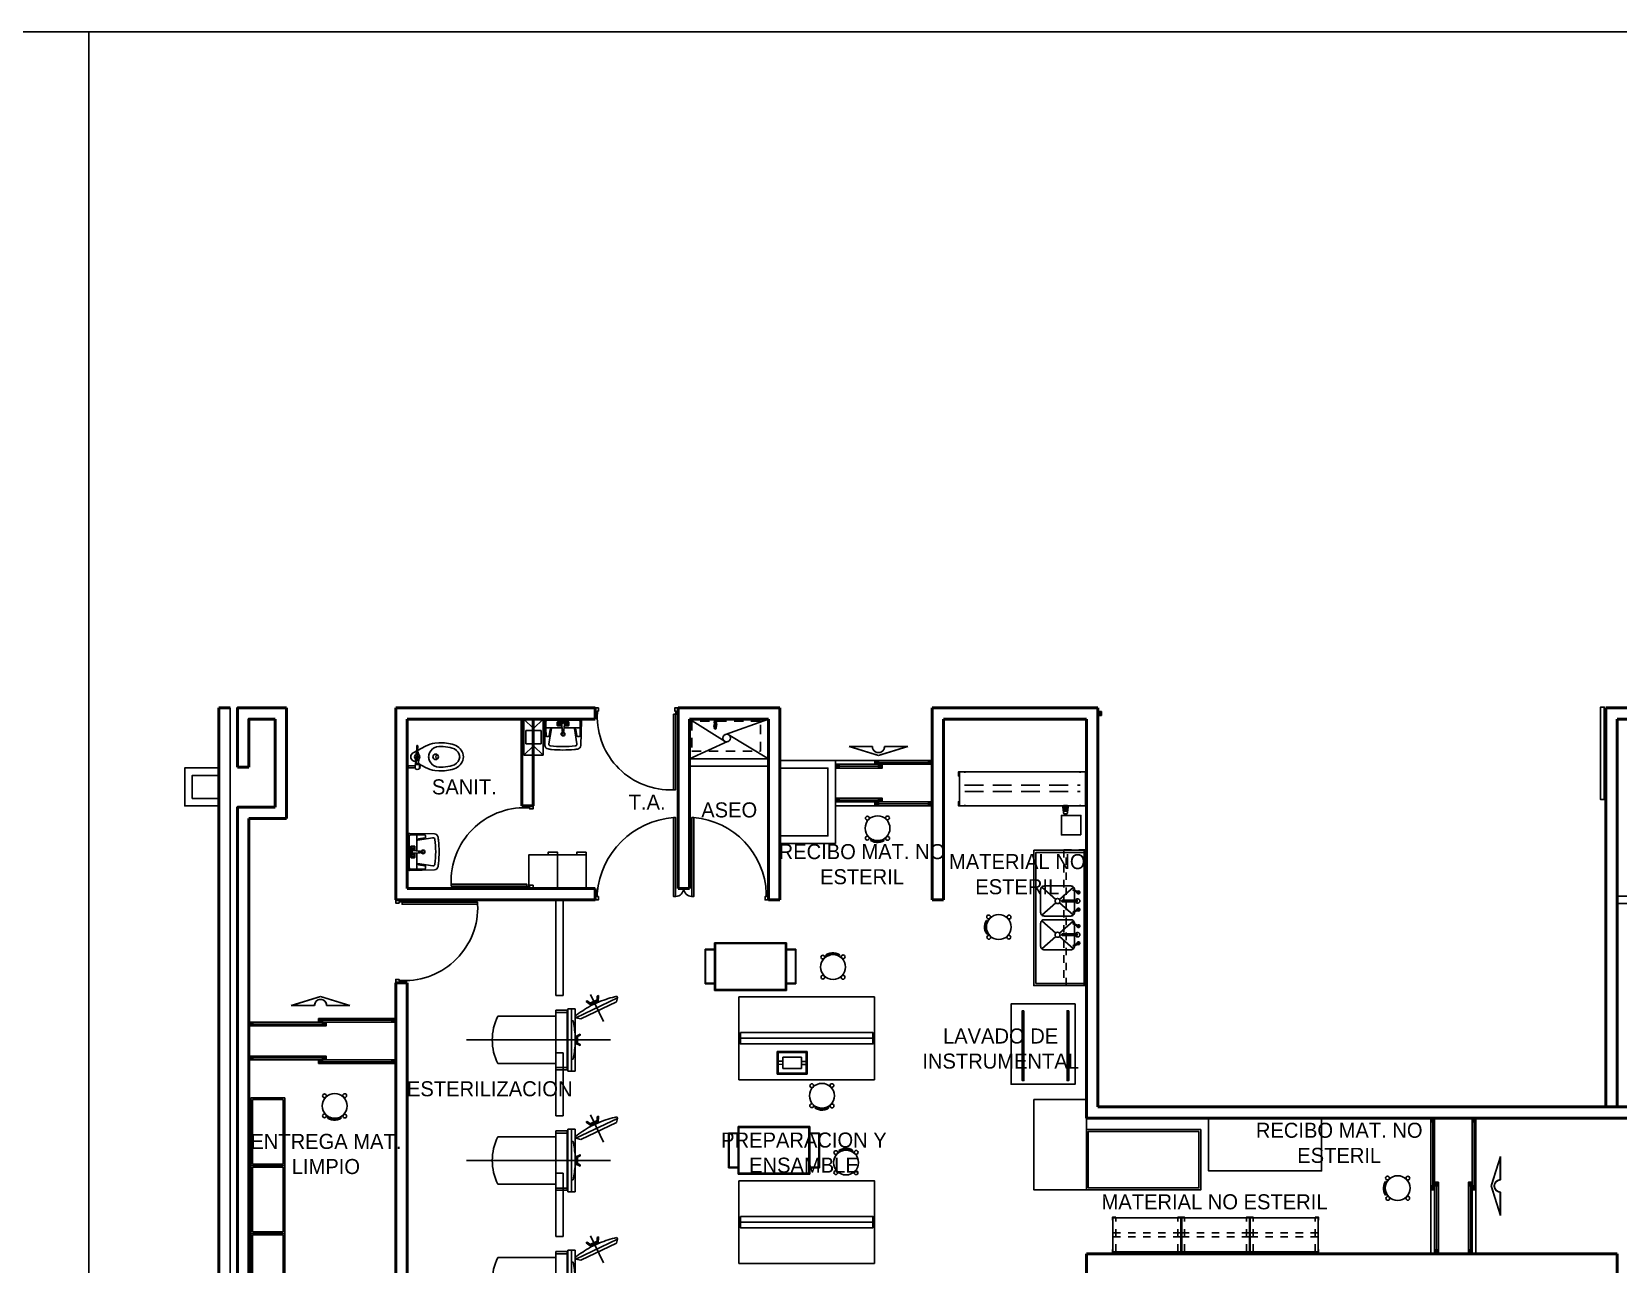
# Model space of a CAD drawing. Header units: millimetres. Extents: x 2523 to 2756, y 378 to 482.
# Drawn here: x 2559.51 to 2580.59, y 459.76 to 476.13 of the extents above; entities that cross this region are included whole.
import ezdxf

# ---------------------------------------------------------------- set-up
doc = ezdxf.new("R2010")
doc.units = ezdxf.units.MM
for name, pattern in [('CIRUGIA opc7$0$DASHED2', [0.375, 0.25, -0.125]), ('HIDDEN2', [0.1875, 0.125, -0.0625]), ('HIDDEN5', [0.07, 0.04, -0.03])]:
    doc.linetypes.add(name, pattern=pattern)
doc.layers.get('Defpoints').update_dxf_attribs({"color": 8})
for name, color, linetype in [('AUX-BLOKK', 7, 'Continuous'), ('CANCEL', 6, 'Continuous'), ('DUROCK', 101, 'Continuous'), ('MOBILIARIO', 161, 'Continuous'), ('MOBSANIT', 161, 'Continuous'), ('MUROS TABLAROCA', 3, 'Continuous'), ('PISOS', 1, 'Continuous'), ('PUERTAS', 2, 'Continuous'), ('TEXTOS', 3, 'Continuous')]:
    doc.layers.add(name, color=color, linetype=linetype)
doc.layers.add('MURO', color=255, linetype='Continuous', lineweight=30)
doc.layers.add('MUROS', color=7, linetype='Continuous', lineweight=50)
doc.styles.add('STYLE1', font='GOTHIC.TTF')

# ---------------------------------------------------------------- blocks, each defined once
blk = doc.blocks.new('A$C190E7DBA')
at = {"layer": 'MOBILIARIO'}
for p, q in [((-0.085, -0.012), (-0.085, 0.011)), ((-0.082, 0.006), (-0.074, 0.006)), ((-0.07, -0.012), (-0.07, 0.011)), ((-0.07, 0.01), (-0.048, 0.01)), ((-0.048, -0.012), (-0.048, 0.011)), ((-0.045, 0.006), (-0.037, 0.006)), ((-0.033, -0.012), (-0.033, 0.011)), ((0.003, 0.002), (-0.003, -0.002)), ((0.003, 0.002), (-0.003, -0.002)), ((-0.082, -0.007), (-0.074, -0.007)), ((-0.07, -0.01), (-0.048, -0.01)), ((-0.045, -0.007), (-0.037, -0.007))]:
    blk.add_line(p, q, dxfattribs=at)
for points in [[(-0.074, -0.016, 0.763328), (-0.074, -0.007, 0.52558), (-0.074, 0.006, 0.702359), (-0.074, 0.015), (-0.082, 0.015, 0.702359), (-0.082, 0.006, 0.52558), (-0.082, -0.007, 0.763328), (-0.082, -0.016)], [(-0.037, -0.016, 0.763328), (-0.037, -0.007, 0.52558), (-0.037, 0.006, 0.702359), (-0.037, 0.015), (-0.045, 0.015, 0.702359), (-0.045, 0.006, 0.52558), (-0.045, -0.007, 0.763328), (-0.045, -0.016)], [(0.014, -0.023), (0.007, -0.012, 0.162144), (0, -0.007, -0.507847), (-0.007, 0.002, 0.162144), (-0.01, 0.01), (-0.017, 0.021, -1), (-0.014, 0.023), (-0.007, 0.012, 0.162144), (0, 0.007, -0.507847), (0.007, -0.002, 0.162144), (0.01, -0.01), (0.017, -0.021, -1)]]:
    blk.add_lwpolyline(points, format="xyb", close=True, dxfattribs=at)
for points in [[(-0.033, 0.01), (-0.025, 0.01, -0.081673), (-0.013, 0.015)], [(0.012, -0.014, 0.082287), (0.021, -0.009), (0.038, -0.009, 0.789474), (0.038, 0.01), (0.021, 0.01, 0.215191), (-0.009, 0.016)], [(-0.033, -0.01), (-0.025, -0.01, 0.247261), (0.009, -0.015)]]:
    blk.add_lwpolyline(points, format="xyb", dxfattribs=at)
blk.add_circle((0, 0), 0.00346, dxfattribs=at)
blk.add_arc((0.036, 0), 0.0138, 223.6359, 136.3641, dxfattribs=at)
blk = doc.blocks.new('ASEO')
at = {"layer": 'MOBILIARIO'}
for p, q in [((0, 0.525), (0.508, 0.299)), ((1.05, 0.525), (0.514, 0.205)), ((0, 0), (0.475, 0.297)), ((1.05, 0), (0.481, 0.203))]:
    blk.add_line(p, q, dxfattribs=at)
at = {"layer": 'MOBILIARIO', "linetype": 'HIDDEN2'}
blk.add_lwpolyline([(0.034, 0.025), (0.034, 0.425), (0.944, 0.425), (0.944, 0.025)], close=True, dxfattribs=at)
at = {"layer": 'MOBILIARIO'}
blk.add_circle((0.495, 0.251), 0.05, dxfattribs=at)
at = {"layer": 'PISOS'}
for p, q in [((0, 0.625), (1.05, 0.625)), ((0, 0.525), (1.05, 0.525))]:
    blk.add_line(p, q, dxfattribs=at)
at = {"layer": 'MOBILIARIO', "xscale": -1, "rotation": 270.0000000000211}
blk.add_blockref('A$C190E7DBA', (0.345, 0.082), dxfattribs=at)
blk = doc.blocks.new('10260204')
at = {"color": 8, "linetype": 'HIDDEN5'}
for p, q in [((0.05, -0.011), (0.05, -0.461)), ((0.873, -0.011), (0.873, -0.461)), ((0.011, -0.211), (0.911, -0.211)), ((0.011, -0.261), (0.911, -0.261))]:
    blk.add_line(p, q, dxfattribs=at)
for points in [[(0.05, -0.011), (0.05, -0.005), (0.005, -0.005), (0.005, -0.04), (0.011, -0.04)], [(0.873, -0.011), (0.873, -0.005), (0.918, -0.005), (0.918, -0.04), (0.911, -0.04)], [(0.05, -0.461), (0.05, -0.468), (0.005, -0.468), (0.005, -0.433), (0.011, -0.433)], [(0.873, -0.461), (0.873, -0.468), (0.918, -0.468), (0.918, -0.433), (0.911, -0.433)]]:
    blk.add_lwpolyline(points)
blk.add_lwpolyline([(0.011, -0.461), (0.011, -0.011), (0.911, -0.011), (0.911, -0.461)], close=True)
blk = doc.blocks.new('AL')
at = {"layer": 'MOBILIARIO', "linetype": 'Continuous', "xscale": -1, "rotation": 359.9999999808674}
blk.add_blockref('10260204', (-0.171, -0.036), dxfattribs=at)
at = {"layer": 'MOBILIARIO', "linetype": 'Continuous', "rotation": 359.9999999809065}
for p in [(-0.181, -0.036), (0.732, -0.036)]:
    blk.add_blockref('10260204', p, dxfattribs=at)
blk = doc.blocks.new('P110')
at = {"color": 2}
blk.add_lwpolyline([(0.032, 1.088), (0.032, 0.085), (0.032, 1.088), (0.059, 1.088), (0.059, 0.085), (0.032, 0.085)], close=True, dxfattribs=at)
for points in [[(0, 0.016), (0, 0), (0.043, 0), (0.043, 0.044), (0.028, 0.044), (0.028, 0.085), (0, 0.085), (0, 0.068)], [(1.1, 0.016), (1.1, 0), (1.057, 0), (1.057, 0.044), (1.072, 0.044), (1.072, 0.085), (1.1, 0.085), (1.1, 0.068)]]:
    blk.add_lwpolyline(points, dxfattribs=at)
at = {"color": 8}
blk.add_arc((0.1, 0.116), 0.973, 358.2021, 92.3627, dxfattribs=at)
blk = doc.blocks.new('BANCO')
for p, q in [((0.15, 0.062), (0.163, 0.068)), ((0.157, 0.044), (0.15, 0.062)), ((0.151, 0.09), (0.161, 0.094)), ((0.163, 0.068), (0.151, 0.09)), ((0.151, 0.063), (0.157, 0.044)), ((0.171, 0.049), (0.157, 0.044)), ((0.161, 0.094), (0.174, 0.07)), ((0.173, 0.042), (0.163, 0.068)), ((0.163, 0.068), (0.171, 0.049)), ((0.178, 0.016), (0.173, 0.042)), ((0.174, 0.07), (0.184, 0.044)), ((0.178, -0.011), (0.178, 0.016)), ((0.184, 0.044), (0.189, 0.017)), ((0.189, 0.017), (0.189, -0.01)), ((0.153, -0.086), (0.165, -0.063)), ((0.163, -0.088), (0.153, -0.086)), ((0.154, -0.06), (0.16, -0.041)), ((0.165, -0.063), (0.154, -0.06)), ((0.16, -0.041), (0.172, -0.044)), ((0.176, -0.064), (0.163, -0.088)), ((0.165, -0.063), (0.174, -0.037)), ((0.172, -0.044), (0.165, -0.063)), ((0.174, -0.037), (0.178, -0.011)), ((0.185, -0.037), (0.176, -0.064)), ((0.189, -0.01), (0.185, -0.037))]:
    blk.add_line(p, q)
for centre, radius in [((0, 0), 0.165), ((-0.134, 0.135), 0.025), ((0.132, 0.136), 0.025), ((-0.136, -0.133), 0.025), ((0.135, -0.134), 0.025), ((0.135, -0.134), 0.025), ((0.135, -0.134), 0.025)]:
    blk.add_circle(centre, radius)
blk = doc.blocks.new('F')
at = {"color": 8}
for p, q in [((0, 0), (-0.241, 0.781)), ((-0.241, 0.781), (-0.241, 0.161)), ((0, 0), (-0.241, -0.781)), ((-0.241, -0.781), (-0.241, -0.161))]:
    blk.add_line(p, q, dxfattribs=at)
at = {"color": 4, "const_width": 0.0158}
blk.add_lwpolyline([(-0.225, 0.676), (-0.016, 0), (-0.225, -0.676), (-0.225, -0.176, 0.914559), (-0.225, 0.176)], format="xyb", close=True, dxfattribs=at)
at = {"color": 8}
blk.add_arc((-0.241, 0), 0.161, 270, 90, dxfattribs=at)
blk = doc.blocks.new('LVVZ1VS')
at = {"color": 8}
blk.add_line((0.012, -0.143), (-0.012, -0.143), dxfattribs=at)
for points in [[(0.24, -0.348), (0.245, -0.02, 0.418008), (0.225, 0), (-0.225, 0, 0.421093), (-0.245, -0.02), (-0.237, -0.349, 0.362961), (-0.195, -0.397, 0.013873), (-0.151, -0.403, 0.023993), (0.002, -0.41, 0.024799), (0.151, -0.403, 0.015126), (0.198, -0.396, 0.364514)], [(-0.075, -0.068, -0.247805), (-0.057, -0.086, 0.116963), (-0.045, -0.086, -0.247805), (-0.027, -0.068, 0.116963), (-0.027, -0.056, -0.247805), (-0.045, -0.038, 0.116963), (-0.057, -0.038, -0.247805), (-0.075, -0.056, 0.116963)], [(0.012, -0.14), (0.018, -0.069, 0.015831), (0.018, -0.069), (0.018, -0.042, 0.414214), (0.014, -0.038), (-0.014, -0.038, 0.414214), (-0.018, -0.042), (-0.018, -0.069, 0.015831), (-0.018, -0.069), (-0.012, -0.14, -0.015831), (-0.012, -0.141), (-0.012, -0.159, 0.414214), (-0.008, -0.163), (0.008, -0.163, 0.414214), (0.012, -0.159), (0.012, -0.141, -0.015831)], [(0.075, -0.068, 0.247805), (0.057, -0.086, -0.116963), (0.045, -0.086, 0.247805), (0.027, -0.068, -0.116963), (0.027, -0.056, 0.247805), (0.045, -0.038, -0.116963), (0.057, -0.038, 0.247805), (0.075, -0.056, -0.116963)]]:
    blk.add_lwpolyline(points, format="xyb", close=True)
for points in [[(0.243, -0.127, -0.408931), (0.24, -0.13), (0.231, -0.13, -0.419516), (0.228, -0.126), (0.229, -0.035, 0.49024), (0.209, -0.015), (-0.209, -0.015, 0.425911), (-0.229, -0.035), (-0.228, -0.126, -0.419516), (-0.231, -0.13), (-0.239, -0.13, -0.408931), (-0.242, -0.127)], [(0.144, -0.115, -0.368916), (0.154, -0.123), (0.189, -0.327, -0.428122), (0.167, -0.356, -0.027474), (0.002, -0.365, -0.026047), (-0.163, -0.356, -0.428854), (-0.185, -0.328), (-0.154, -0.123, -0.368908), (-0.144, -0.115), (-0.015, -0.115)], [(-0.017, -0.089), (-0.069, -0.089, -0.414214), (-0.078, -0.08), (-0.078, -0.044, -0.414214), (-0.069, -0.034), (0.068, -0.034, -0.414214), (0.078, -0.044), (0.078, -0.08, -0.414214), (0.068, -0.089), (0.017, -0.089)]]:
    blk.add_lwpolyline(points, format="xyb")
for points in [[(-0.228, -0.115), (-0.144, -0.115)], [(0.144, -0.115), (0.228, -0.115)]]:
    blk.add_lwpolyline(points, dxfattribs=at)
for points in [[(-0.228, -0.126), (-0.226, -0.22, 0.408931), (-0.216, -0.23), (-0.195, -0.23, 0.368908), (-0.185, -0.222), (-0.172, -0.138, -0.336277), (-0.162, -0.13), (-0.155, -0.13)], [(0.155, -0.13), (0.162, -0.13, -0.262297), (0.172, -0.138), (0.185, -0.222, 0.368908), (0.195, -0.23), (0.216, -0.23, 0.408931), (0.226, -0.22), (0.228, -0.126)]]:
    blk.add_lwpolyline(points, format="xyb", dxfattribs=at)
blk.add_lwpolyline([(0.015, -0.115), (0.144, -0.115)])
for centre, radius in [((-0.051, -0.062), 0.00337), ((-0.051, -0.062), 0.00337), ((0, -0.049), 0.00515), ((0.051, -0.062), 0.00337), ((0.051, -0.062), 0.00337)]:
    blk.add_circle(centre, radius)
for radius in [0.025, 0.0175]:
    blk.add_circle((0, -0.198), radius, dxfattribs=at)
for centre, start, end in [((-0.051, -0.062), 106.4867, 163.5133), ((-0.051, -0.062), 196.4867, 253.5133), ((-0.051, -0.062), 16.4867, 73.5133), ((-0.051, -0.062), 286.4867, 343.5133), ((0.051, -0.062), 106.4867, 163.5133), ((0.051, -0.062), 196.4867, 253.5133), ((0.051, -0.062), 16.4867, 73.5133), ((0.051, -0.062), 286.4867, 343.5133)]:
    blk.add_arc(centre, 0.0225, start, end, dxfattribs=at)
blk = doc.blocks.new('A$C05C22262')
for p, q in [((0.037, 0.735), (0.037, 0.644)), ((0.067, 0.735), (0.067, 0.644)), ((0.135, 0.63), (0.098, 0.63)), ((0.135, 0.599), (0.098, 0.599))]:
    blk.add_line(p, q)
at = {"color": 8}
for p, q in [((0.038, 0.735), (0.038, 0.742)), ((0.052, 0.735), (0.052, 0.742)), ((0.066, 0.735), (0.066, 0.742)), ((0.033, 0.586), (0.033, 0.584)), ((0.037, 0.579), (0.037, 0.584)), ((0.052, 0.579), (0.052, 0.584)), ((0.067, 0.579), (0.067, 0.584)), ((0.071, 0.586), (0.071, 0.584)), ((0.098, 0.632), (0.085, 0.632)), ((0.085, 0.615), (0.098, 0.615)), ((0.098, 0.598), (0.085, 0.598)), ((0.19, 0.615), (0.18, 0.615)), ((0.185, 0.61), (0.185, 0.62)), ((0.221, 0.627), (0.218, 0.627)), ((0.221, 0.603), (0.218, 0.603)), ((0.234, 0.624), (0.221, 0.624)), ((0.234, 0.615), (0.221, 0.615)), ((0.234, 0.606), (0.221, 0.606))]:
    blk.add_line(p, q, dxfattribs=at)
for points in [[(0.085, 0.635, 0.154601), (0.073, 0.644), (0.032, 0.644, 0.455032), (0.032, 0.586), (0.071, 0.586, 0.259938), (0.085, 0.595)], [(0.112, 0.63), (0.133, 0.668, -0.290731), (0.183, 0.7), (0.185, 0.7), (0.187, 0.7, -0.290731), (0.237, 0.668), (0.264, 0.619)], [(0.269, 0.611), (0.328, 0.505, -0.085425), (0.366, 0.379), (0.37, 0.328), (0.37, 0.304, -0.095638), (0.336, 0.101, -0.260174), (0.185, 0, -0.260174), (0.034, 0.101, -0.095638), (0, 0.304), (0, 0.328), (0.004, 0.379, -0.085425), (0.042, 0.505), (0.091, 0.592)]]:
    blk.add_lwpolyline(points, format="xyb")
for points in [[(0.025, 0.75), (0.079, 0.75, -0.443315), (0.071, 0.742), (0.033, 0.742, -0.443315)], [(0.049, 0.579), (0.056, 0.579), (0.056, 0.577, -0.414214), (0.054, 0.575), (0.051, 0.575, -0.414214), (0.049, 0.577)], [(0.254, 0.611), (0.329, 0.609, 0.421553), (0.334, 0.614), (0.334, 0.616, 0.421553), (0.329, 0.621), (0.254, 0.619)]]:
    blk.add_lwpolyline(points, format="xyb", close=True, dxfattribs=at)
for points in [[(0.072, 0.742), (0.072, 0.735), (0.033, 0.735), (0.033, 0.742)], [(0.032, 0.584), (0.073, 0.584), (0.073, 0.579), (0.032, 0.579)], [(0.198, 0.622), (0.198, 0.607), (0.185, 0.6), (0.172, 0.607), (0.172, 0.622), (0.185, 0.63)], [(0.234, 0.599), (0.221, 0.599), (0.221, 0.631), (0.234, 0.631)], [(0.247, 0.604), (0.234, 0.604), (0.234, 0.626), (0.247, 0.626)], [(0.254, 0.608), (0.247, 0.608), (0.247, 0.622), (0.254, 0.622)]]:
    blk.add_lwpolyline(points, close=True, dxfattribs=at)
blk.add_lwpolyline([(0.085, 0.592), (0.085, 0.638), (0.098, 0.638), (0.098, 0.592)], close=True)
blk.add_lwpolyline([(0.159, 0.592), (0.135, 0.592), (0.135, 0.638), (0.159, 0.638)])
blk.add_lwpolyline([(0.185, 0.463, 0.094025), (0.131, 0.451, 0.231007), (0.052, 0.359), (0.052, 0.359, 0.115347), (0.08, 0.121, 0.246972), (0.185, 0.05, 0.246972), (0.29, 0.121, 0.115347), (0.318, 0.359), (0.318, 0.359, 0.231007), (0.239, 0.451, 0.094025)], format="xyb", close=True)
for radius in [0.035, 0.0095]:
    blk.add_circle((0.185, 0.615), radius)
blk.add_circle((0.185, 0.37), 0.0362, dxfattribs=at)
blk.add_arc((0.185, 0.331), 0.0362, 32.8341, 147.1659, dxfattribs=at)
blk = doc.blocks.new('WC')
at = {"layer": 'MOBSANIT', "rotation": 180}
blk.add_blockref('A$C05C22262', (0.17, 0.75), dxfattribs=at)
blk = doc.blocks.new('ANAQUEL FIJO 45CM.')
at = {"linetype": 'CIRUGIA opc7$0$DASHED2'}
for p, q in [((1.295, 0.259), (-0.24, 0.259)), ((1.296, 0.179), (-0.24, 0.179))]:
    blk.add_line(p, q, dxfattribs=at)
for points in [[(-0.24, 0.439), (-0.24, 0.45), (-0.322, 0.45), (-0.322, 0.398), (-0.311, 0.398)], [(1.295, 0.439), (1.295, 0.45), (1.378, 0.45), (1.378, 0.398), (1.366, 0.398)], [(-0.24, 0.011), (-0.24, 0), (-0.322, 0), (-0.322, 0.053), (-0.311, 0.053)], [(1.295, 0.011), (1.295, 0), (1.378, 0), (1.378, 0.053), (1.366, 0.053)]]:
    blk.add_lwpolyline(points)
blk.add_lwpolyline([(-0.311, 0.45), (-0.311, 0), (1.366, 0), (1.366, 0.45)], close=True)
blk = doc.blocks.new('casillerodoble')
for points in [[(0, 0.125), (-0.033, 0.125), (-0.033, 0), (0, 0)], [(0.45, 0.125), (0.45, -0.255), (0, -0.255), (0, 0.125)]]:
    blk.add_lwpolyline(points, close=True)
blk = doc.blocks.new('CIRUGIA opc7$0$429')
at = {"linetype": 'Continuous'}
for p, q in [((-0.24, 0), (-0.24, 0.26)), ((-0.24, 0.26), (0.24, 0.26)), ((-0.114, 0.13), (-0.24, 0.26)), ((-0.09, 0.03), (-0.09, 0.23)), ((-0.09, 0.23), (0.09, 0.23)), ((0.09, 0.03), (0.09, 0.23)), ((0.114, 0.13), (0.24, 0.26)), ((0.24, 0), (0.24, 0.26)), ((-0.24, 0), (-0.114, 0.13)), ((-0.24, 0), (0.24, 0)), ((-0.114, 0.13), (0.114, 0.13)), ((-0.09, 0.03), (0.09, 0.03)), ((0.24, 0), (0.114, 0.13))]:
    blk.add_line(p, q, dxfattribs=at)
blk = doc.blocks.new('37710413')
at = {"linetype": 'HIDDEN5'}
for p, q in [((0, -0.03), (1.8, -0.03)), ((0, -0.28), (1.8, -0.28))]:
    blk.add_line(p, q, dxfattribs=at)
blk.add_lwpolyline([(0, 0), (0, -0.3), (1.8, -0.3), (1.8, 0)], close=True, dxfattribs=at)
blk = doc.blocks.new('36210407')
for p, q in [((0, -0.28), (1.8, -0.28)), ((0.542, -0.408), (0.666, -0.408)), ((0.686, -0.408), (0.81, -0.408)), ((1.114, -0.408), (0.99, -0.408)), ((1.258, -0.408), (1.134, -0.408)), ((0.49, -0.423), (0.654, -0.608)), ((0.862, -0.423), (0.698, -0.608)), ((0.938, -0.423), (1.102, -0.608)), ((1.31, -0.423), (1.146, -0.608)), ((0.654, -0.658), (0.49, -0.842)), ((0.698, -0.658), (0.862, -0.842)), ((1.102, -0.658), (0.938, -0.842)), ((1.146, -0.658), (1.31, -0.842))]:
    blk.add_line(p, q)
blk.add_lwpolyline([(0, -0.95), (0, -0.25), (1.8, -0.25), (1.8, -0.95)], close=True)
blk.add_lwpolyline([(1.77, -0.28), (1.77, -0.92), (0.03, -0.92), (0.03, -0.28)])
for points in [[(0.82, -0.408), (0.826, -0.408, -0.414214), (0.876, -0.458), (0.876, -0.808, -0.414214), (0.826, -0.858), (0.526, -0.858, -0.414214), (0.476, -0.808), (0.476, -0.458, -0.414214), (0.526, -0.408), (0.532, -0.408)], [(0.98, -0.408), (0.974, -0.408, 0.414214), (0.924, -0.458), (0.924, -0.808, 0.414214), (0.974, -0.858), (1.274, -0.858, 0.414214), (1.324, -0.808), (1.324, -0.458, 0.414214), (1.274, -0.408), (1.268, -0.408)]]:
    blk.add_lwpolyline(points, format="xyb")
for points in [[(0.522, -0.427), (0.532, -0.427), (0.567, -0.357, 1), (0.557, -0.357)], [(0.666, -0.568, 1), (0.686, -0.568), (0.686, -0.378, 1), (0.666, -0.378)], [(0.785, -0.357), (0.82, -0.427), (0.83, -0.427), (0.795, -0.357, 1)], [(1.015, -0.357), (0.98, -0.427), (0.97, -0.427), (1.005, -0.357, -1)], [(1.134, -0.568, -1), (1.114, -0.568), (1.114, -0.378, -1), (1.134, -0.378)], [(1.278, -0.427), (1.268, -0.427), (1.233, -0.357, -1), (1.243, -0.357)]]:
    blk.add_lwpolyline(points, format="xyb", close=True)
for centre in [(0.676, -0.633), (1.124, -0.633)]:
    blk.add_circle(centre, 0.0335)
for centre, radius, start, end in [((0.562, -0.357), 0.02, 256.3559, 230.514), ((0.676, -0.368), 0.0304, 289.2049, 250.7951), ((0.79, -0.357), 0.02, 309.486, 283.6441), ((1.01, -0.357), 0.02, 256.3559, 230.514), ((1.124, -0.368), 0.0304, 289.2049, 250.7951), ((1.238, -0.357), 0.02, 309.486, 283.6441)]:
    blk.add_arc(centre, radius, start, end)
blk = doc.blocks.new('31380056')
for p, q in [((0.171, -0.37), (0.178, -0.297)), ((0.171, -0.378), (0.239, -0.378)), ((0.172, -0.358), (0.238, -0.358)), ((0.174, -0.338), (0.236, -0.338)), ((0.176, -0.318), (0.234, -0.318)), ((0.219, -0.392), (0.191, -0.392)), ((0.192, -0.26), (0.192, -0.28)), ((0.197, -0.28), (0.213, -0.28)), ((0.218, -0.26), (0.218, -0.28)), ((0.232, -0.297), (0.239, -0.37))]:
    blk.add_line(p, q)
blk.add_lwpolyline([(0, 0), (0, -0.26), (0.26, -0.26), (0.26, 0)], close=True)
for centre, start, end in [((0.191, -0.372), 171.8699, 270), ((0.197, -0.3), 90, 171.8699), ((0.213, -0.3), 8.1301, 90), ((0.219, -0.372), 270, 8.1301)]:
    blk.add_arc(centre, 0.02, start, end)
blk = doc.blocks.new('36211918')
blk.add_line((0.02, -0.55), (1.78, -0.55))
for points in [[(0, 0), (0, -1.1), (1.8, -1.1), (1.8, 0)], [(0.02, -0.475), (0.02, -0.625), (1.78, -0.625), (1.78, -0.475)]]:
    blk.add_lwpolyline(points, close=True)
blk = doc.blocks.new('x-primer nivel$0$Charola')
for p, q in [((-0.414, 0), (0.414, 0)), ((-0.414, -0.55), (-0.414, 0)), ((0.414, 0), (0.414, -0.55)), ((-0.414, -0.075), (-0.525, -0.075)), ((-0.525, -0.075), (-0.525, -0.475)), ((-0.414, -0.082), (-0.518, -0.082)), ((-0.518, -0.082), (-0.518, -0.468)), ((-0.404, -0.01), (0.404, -0.01)), ((-0.404, -0.54), (-0.404, -0.01)), ((0.404, -0.01), (0.404, -0.54)), ((0.414, -0.075), (0.525, -0.075)), ((0.414, -0.082), (0.518, -0.082)), ((0.518, -0.082), (0.518, -0.468)), ((0.525, -0.075), (0.525, -0.475)), ((-0.525, -0.475), (-0.414, -0.475)), ((-0.518, -0.468), (-0.414, -0.468)), ((0.404, -0.54), (-0.404, -0.54)), ((0.518, -0.468), (0.414, -0.468)), ((0.525, -0.475), (0.414, -0.475)), ((0.414, -0.55), (-0.414, -0.55))]:
    blk.add_line(p, q)
blk = doc.blocks.new('PORTARROLLO PARA PAPEL KRAFT')
for p, q in [((0.075, 0), (0.075, -0.4)), ((0.375, 0), (0.075, 0)), ((0.375, -0.4), (0.375, 0)), ((0.09, -0.015), (0.09, -0.385)), ((0.36, -0.015), (0.09, -0.015)), ((0.36, -0.385), (0.36, -0.015)), ((0.075, -0.4), (0.375, -0.4)), ((0.09, -0.385), (0.36, -0.385))]:
    blk.add_line(p, q)
at = {"color": 8}
for p, q in [((0.15, -0.075), (0.15, -0.325)), ((0.3, -0.075), (0.15, -0.075)), ((0.205, -0.015), (0.205, -0.075)), ((0.245, -0.015), (0.245, -0.075)), ((0.3, -0.325), (0.3, -0.075)), ((0.15, -0.325), (0.3, -0.325)), ((0.205, -0.385), (0.205, -0.325)), ((0.245, -0.385), (0.245, -0.325))]:
    blk.add_line(p, q, dxfattribs=at)
blk = doc.blocks.new('CIRUGIA opc7$0$134')
at = {"linetype": 'Continuous'}
for p, q in [((-0.45, -0.45), (-0.45, 0.45)), ((-0.45, 0.45), (0, 0.45)), ((-0.43, -0.43), (-0.43, 0.43)), ((-0.43, 0.43), (-0.02, 0.43)), ((-0.02, -0.43), (-0.02, 0.43)), ((0, -0.45), (0, 0.45)), ((-0.45, -0.45), (0, -0.45)), ((-0.43, -0.43), (-0.02, -0.43))]:
    blk.add_line(p, q, dxfattribs=at)
blk = doc.blocks.new('esterilz202038')
for p, q in [((-0.651, 0.267), (-0.662, 0.244)), ((-0.662, 0.244), (-0.109, -0.019)), ((-0.662, 0.244), (-0.646, 0.19)), ((-0.473, -0.07), (-0.301, 0.291)), ((-0.391, 0.219), (-0.299, 0.175)), ((-0.646, 0.19), (-0.175, -0.034)), ((-0.424, 0.197), (-0.297, 0.137)), ((-0.391, 0.2), (-0.314, 0.164)), ((-0.109, -0.019), (-0.1, 0.005)), ((-0.1, -0.729), (-0.1, 0.101)), ((0, 0.101), (-0.1, 0.101)), ((-0.05, -0.059), (-0.05, 0.101)), ((0, -0.729), (0, 0.101)), ((0.16, 0.081), (0.01, 0.081)), ((0.01, -0.709), (0.01, 0.081)), ((0.01, 0.051), (0.01, -0.679)), ((0.01, 0.051), (0.16, 0.051)), ((0.16, -0.709), (0.16, 0.081)), ((0.16, -0.679), (0.16, 0.051)), ((0.93, 0.001), (0.16, 0.001)), ((-0.109, -0.019), (-0.175, -0.034)), ((1.345, -0.314), (-0.568, -0.314)), ((-0.128, -0.356), (-0.128, -0.271)), ((-0.114, -0.349), (-0.114, -0.278)), ((-0.05, -0.569), (-0.05, -0.729)), ((0.93, -0.629), (0.16, -0.629)), ((-0.1, -0.729), (0, -0.729)), ((0.01, -0.679), (0.16, -0.679)), ((0.16, -0.709), (0.01, -0.709))]:
    blk.add_line(p, q)
for points in [[(-0.406, 0.189), (-0.407, 0.274), (-0.391, 0.266), (-0.39, 0.181)], [(-0.314, 0.145), (-0.245, 0.197), (-0.26, 0.204), (-0.329, 0.152)], [(-0.1, -0.271), (-0.164, -0.238), (-0.164, -0.252), (-0.1, -0.285)], [(-0.1, -0.356), (-0.164, -0.387), (-0.164, -0.373), (-0.1, -0.342)]]:
    blk.add_lwpolyline(points)
blk.add_lwpolyline([(-0.1, -0.369, 0.023877), (-0.071, -0.569), (-0.05, -0.569), (-0.05, -0.059), (-0.071, -0.059, 0.023732), (-0.1, -0.259)], format="xyb")
for centre, radius, start, end in [((-1.288, -2.182), 2.531, 69.9503, 75.4215), ((-1.616, -2.06), 2.562, 53.724, 59.115), ((0.286, -0.314), 0.717, 333.9363, 26.0637)]:
    blk.add_arc(centre, radius, start, end)

msp = doc.modelspace()

# ---------------------------------------------------------------- linework, layer by layer
at = {"color": 2}
for points in [[(2568.0689, 465.6912), (2568.0689, 464.6433), (2568.0689, 465.6912), (2568.0411, 465.6912), (2568.0411, 464.6433), (2568.0689, 464.6433)], [(2568.2822, 465.6912), (2568.2822, 464.6433), (2568.2822, 465.6912), (2568.31, 465.6912), (2568.31, 464.6433), (2568.2822, 464.6433)]]:
    msp.add_lwpolyline(points, close=True, dxfattribs=at)
for points in [[(2567.0005, 464.6154), (2567.0005, 464.5993), (2567.0437, 464.5993), (2567.0437, 464.6436), (2567.0282, 464.6436), (2567.0282, 464.6846), (2567.0005, 464.6846), (2567.0005, 464.6671)], [(2569.3005, 464.6154), (2569.3005, 464.5993), (2569.2574, 464.5993), (2569.2574, 464.6436), (2569.2729, 464.6436), (2569.2729, 464.6846), (2569.3005, 464.6846), (2569.3005, 464.6671)]]:
    msp.add_lwpolyline(points, dxfattribs=at)
at = {"color": 8}
for centre, radius, start, end in [((2568.1206, 464.5983), 1.0958, 94.16138, 175.48573), ((2568.2244, 464.6456), 1.0491, 2.1288, 85.32441)]:
    msp.add_arc(centre, radius, start, end, dxfattribs=at)
at = {"color": 2}
for centre, start, end in [((2568.0612, 464.7577), 273.83703, 355.79415), ((2568.2899, 464.7577), 184.20585, 266.16297)]:
    msp.add_arc(centre, 0.1146, start, end, dxfattribs=at)
at = {"layer": 'CANCEL'}
for p, q in [((2570.713, 466.4493), (2571.4755, 466.4493)), ((2570.713, 466.4243), (2571.4755, 466.4243)), ((2570.1905, 466.3993), (2570.813, 466.3993)), ((2570.1905, 466.3743), (2570.813, 466.3743)), ((2570.1905, 466.3493), (2570.813, 466.3493)), ((2570.713, 466.3993), (2571.4755, 466.3993)), ((2570.1905, 465.9493), (2570.813, 465.9493)), ((2570.1905, 465.9243), (2570.813, 465.9243)), ((2570.1905, 465.8993), (2570.813, 465.8993)), ((2570.713, 465.8993), (2571.4755, 465.8993)), ((2570.713, 465.8743), (2571.4755, 465.8743)), ((2570.713, 465.8493), (2571.4755, 465.8493)), ((2562.4005, 462.9743), (2563.4255, 462.9743)), ((2562.4005, 462.9493), (2563.4255, 462.9493)), ((2562.4005, 462.9243), (2563.4255, 462.9243)), ((2563.3255, 463.0243), (2564.3505, 463.0243)), ((2563.3255, 462.9993), (2564.3505, 462.9993)), ((2563.3255, 462.9743), (2564.3505, 462.9743)), ((2562.4005, 462.5243), (2563.4255, 462.5243)), ((2562.4005, 462.4993), (2563.4255, 462.4993)), ((2562.4005, 462.4743), (2563.4255, 462.4743)), ((2563.3255, 462.4743), (2564.3505, 462.4743)), ((2563.3255, 462.4493), (2564.3505, 462.4493)), ((2563.3255, 462.4243), (2564.3505, 462.4243)), ((2578.1005, 460.7493), (2578.1005, 461.6993)), ((2578.1255, 460.7493), (2578.1255, 461.6993)), ((2578.1505, 460.7493), (2578.1505, 461.6993)), ((2578.6505, 460.7493), (2578.6505, 461.6993)), ((2578.6755, 460.7493), (2578.6755, 461.6993)), ((2578.7005, 460.7493), (2578.7005, 461.6993)), ((2578.1505, 459.8993), (2578.1505, 460.8493)), ((2578.1755, 459.8993), (2578.1755, 460.8493)), ((2578.2005, 459.8993), (2578.2005, 460.8493)), ((2578.6005, 459.8993), (2578.6005, 460.8493)), ((2578.6255, 459.8993), (2578.6255, 460.8493)), ((2578.6505, 459.8993), (2578.6505, 460.8493))]:
    msp.add_line(p, q, dxfattribs=at)
for points in [[(2573.6755, 467.0493), (2573.6755, 467.0993), (2573.7255, 467.0993), (2573.7255, 467.0493)], [(2570.713, 466.4493), (2570.713, 466.3993), (2570.763, 466.3993), (2570.763, 466.4493)], [(2571.4755, 466.3993), (2571.4755, 466.4493), (2571.4255, 466.4493), (2571.4255, 466.3993)], [(2570.1905, 466.3993), (2570.1905, 466.3493), (2570.2405, 466.3493), (2570.2405, 466.3993)], [(2570.813, 466.3993), (2570.813, 466.3493), (2570.763, 466.3493), (2570.763, 466.3993)], [(2570.1905, 465.8993), (2570.1905, 465.9493), (2570.2405, 465.9493), (2570.2405, 465.8993)], [(2570.713, 465.8493), (2570.713, 465.8993), (2570.763, 465.8993), (2570.763, 465.8493)], [(2570.813, 465.8993), (2570.813, 465.9493), (2570.763, 465.9493), (2570.763, 465.8993)], [(2571.4755, 465.8493), (2571.4755, 465.8993), (2571.4255, 465.8993), (2571.4255, 465.8493)], [(2562.4005, 462.9743), (2562.4005, 462.9243), (2562.4505, 462.9243), (2562.4505, 462.9743)], [(2563.3255, 463.0243), (2563.3255, 462.9743), (2563.3755, 462.9743), (2563.3755, 463.0243)], [(2563.4255, 462.9743), (2563.4255, 462.9243), (2563.3755, 462.9243), (2563.3755, 462.9743)], [(2564.3505, 462.9743), (2564.3505, 463.0243), (2564.3005, 463.0243), (2564.3005, 462.9743)], [(2562.4005, 462.4743), (2562.4005, 462.5243), (2562.4505, 462.5243), (2562.4505, 462.4743)], [(2563.3255, 462.4243), (2563.3255, 462.4743), (2563.3755, 462.4743), (2563.3755, 462.4243)], [(2563.4255, 462.4743), (2563.4255, 462.5243), (2563.3755, 462.5243), (2563.3755, 462.4743)], [(2564.3505, 462.4243), (2564.3505, 462.4743), (2564.3005, 462.4743), (2564.3005, 462.4243)], [(2578.1005, 461.6993), (2578.1505, 461.6993), (2578.1505, 461.6493), (2578.1005, 461.6493)], [(2578.6505, 461.6993), (2578.7005, 461.6993), (2578.7005, 461.6493), (2578.6505, 461.6493)], [(2578.1005, 460.7493), (2578.1505, 460.7493), (2578.1505, 460.7993), (2578.1005, 460.7993)], [(2578.1505, 460.8493), (2578.2005, 460.8493), (2578.2005, 460.7993), (2578.1505, 460.7993)], [(2578.6505, 460.8493), (2578.6005, 460.8493), (2578.6005, 460.7993), (2578.6505, 460.7993)], [(2578.7005, 460.7493), (2578.6505, 460.7493), (2578.6505, 460.7993), (2578.7005, 460.7993)], [(2578.1505, 459.8993), (2578.2005, 459.8993), (2578.2005, 459.9493), (2578.1505, 459.9493)], [(2578.6505, 459.8993), (2578.6005, 459.8993), (2578.6005, 459.9493), (2578.6505, 459.9493)]]:
    msp.add_lwpolyline(points, close=True, dxfattribs=at)
msp.add_lwpolyline([(2580.4039, 467.1589), (2580.4039, 465.9309), (2580.3561, 465.9309), (2580.3561, 467.1589), (2580.4039, 467.1589), (2580.4039, 465.9409)], dxfattribs=at)
for points in [[(2573.6755, 467.0493), (2573.6755, 467.0993), (2573.7255, 467.0493), (2573.7255, 467.0993)], [(2570.713, 466.4493), (2570.713, 466.3993), (2570.763, 466.4493), (2570.763, 466.3993)], [(2571.4755, 466.3993), (2571.4755, 466.4493), (2571.4255, 466.3993), (2571.4255, 466.4493)], [(2570.1905, 466.3993), (2570.1905, 466.3493), (2570.2405, 466.3993), (2570.2405, 466.3493)], [(2570.813, 466.3993), (2570.813, 466.3493), (2570.763, 466.3993), (2570.763, 466.3493)], [(2570.1905, 465.8993), (2570.1905, 465.9493), (2570.2405, 465.8993), (2570.2405, 465.9493)], [(2570.713, 465.8493), (2570.713, 465.8993), (2570.763, 465.8493), (2570.763, 465.8993)], [(2570.813, 465.8993), (2570.813, 465.9493), (2570.763, 465.8993), (2570.763, 465.9493)], [(2571.4755, 465.8493), (2571.4755, 465.8993), (2571.4255, 465.8493), (2571.4255, 465.8993)], [(2562.4005, 462.9743), (2562.4005, 462.9243), (2562.4505, 462.9743), (2562.4505, 462.9243)], [(2563.3255, 463.0243), (2563.3255, 462.9743), (2563.3755, 463.0243), (2563.3755, 462.9743)], [(2563.4255, 462.9743), (2563.4255, 462.9243), (2563.3755, 462.9743), (2563.3755, 462.9243)], [(2564.3505, 462.9743), (2564.3505, 463.0243), (2564.3005, 462.9743), (2564.3005, 463.0243)], [(2562.4005, 462.4743), (2562.4005, 462.5243), (2562.4505, 462.4743), (2562.4505, 462.5243)], [(2563.3255, 462.4243), (2563.3255, 462.4743), (2563.3755, 462.4243), (2563.3755, 462.4743)], [(2563.4255, 462.4743), (2563.4255, 462.5243), (2563.3755, 462.4743), (2563.3755, 462.5243)], [(2564.3505, 462.4243), (2564.3505, 462.4743), (2564.3005, 462.4243), (2564.3005, 462.4743)], [(2578.1005, 461.6993), (2578.1505, 461.6993), (2578.1005, 461.6493), (2578.1505, 461.6493)], [(2578.6505, 461.6993), (2578.7005, 461.6993), (2578.6505, 461.6493), (2578.7005, 461.6493)], [(2578.1005, 460.7493), (2578.1505, 460.7493), (2578.1005, 460.7993), (2578.1505, 460.7993)], [(2578.1505, 460.8493), (2578.2005, 460.8493), (2578.1505, 460.7993), (2578.2005, 460.7993)], [(2578.6505, 460.8493), (2578.6005, 460.8493), (2578.6505, 460.7993), (2578.6005, 460.7993)], [(2578.7005, 460.7493), (2578.6505, 460.7493), (2578.7005, 460.7993), (2578.6505, 460.7993)], [(2578.1505, 459.8993), (2578.2005, 459.8993), (2578.1505, 459.9493), (2578.2005, 459.9493)], [(2578.6505, 459.8993), (2578.6005, 459.8993), (2578.6505, 459.9493), (2578.6005, 459.9493)]]:
    msp.add_solid(points, dxfattribs=at)
at = {"layer": 'Defpoints'}
for points in [[(2522.655, 476.1288), (2560.2731, 476.1288), (2560.2731, 427.1975), (2522.655, 427.1975)], [(2560.2731, 476.1288), (2597.8912, 476.1288), (2597.8912, 427.1975), (2560.2731, 427.1975)]]:
    msp.add_lwpolyline(points, close=True, dxfattribs=at)
at = {"layer": 'DUROCK'}
for p, q in [((2569.7183, 465.4493), (2570.0905, 465.4493)), ((2569.7755, 465.3493), (2570.1905, 465.3493)), ((2566.4755, 463.3293), (2566.4755, 464.5993)), ((2566.5755, 464.5993), (2566.5755, 463.3293)), ((2566.4755, 463.3293), (2566.5755, 463.3293)), ((2566.4755, 462.5693), (2566.5755, 462.5693)), ((2566.4755, 461.7293), (2566.4755, 462.5693)), ((2566.5755, 462.5693), (2566.5755, 461.7293)), ((2566.4755, 461.7293), (2566.5755, 461.7293)), ((2566.4755, 460.1293), (2566.4755, 460.9693)), ((2566.4755, 460.9693), (2566.5755, 460.9693)), ((2566.5755, 460.9693), (2566.5755, 460.1293)), ((2566.4755, 460.1293), (2566.5755, 460.1293))]:
    msp.add_line(p, q, dxfattribs=at)
for points in [[(2569.4505, 466.4493), (2570.1905, 466.4493), (2570.1905, 465.3493), (2569.4505, 465.3493)], [(2569.4505, 466.3493), (2570.0905, 466.3493), (2570.0905, 465.4493), (2569.4505, 465.4493)]]:
    msp.add_lwpolyline(points, dxfattribs=at)
msp.add_lwpolyline([(2562.0005, 466.3518), (2562.0005, 466.2518), (2561.648, 466.2518), (2561.648, 465.9462), (2562.0005, 465.9465), (2562.0005, 465.8468), (2561.548, 465.8468), (2561.548, 466.3515), (2562.0005, 466.3518)], close=True, dxfattribs=at)
at = {"layer": 'MOBILIARIO'}
for p, q in [((2570.1905, 466.4493), (2571.4755, 466.4493)), ((2570.1905, 465.8493), (2571.4755, 465.8493)), ((2578.1005, 459.8993), (2578.1005, 461.6993)), ((2578.7005, 459.8993), (2578.7005, 461.6993)), ((2578.7005, 459.8993), (2578.7005, 461.6993)), ((2578.7005, 459.8993), (2578.7005, 461.6993)), ((2578.7005, 459.8993), (2578.7005, 461.6993))]:
    msp.add_line(p, q, dxfattribs=at)
for points in [[(2573.3755, 463.2163), (2572.5255, 463.2163), (2572.5255, 462.1493), (2573.3755, 462.1493)], [(2572.6956, 463.1264), (2572.6738, 463.1264), (2572.6738, 462.1993), (2572.6956, 462.1993)], [(2573.2899, 463.1264), (2573.268, 463.1264), (2573.268, 462.1993), (2573.2899, 462.1993)], [(2572.8255, 461.9493), (2572.8255, 460.7493), (2573.5255, 460.7493), (2573.5255, 461.9493)], [(2576.6489, 461.6993), (2575.1489, 461.6993), (2575.1489, 460.9993), (2576.6489, 460.9993)], [(2575.0455, 461.5493), (2573.5255, 461.5493), (2573.5255, 460.7493), (2575.0455, 460.7493)], [(2575.0205, 461.5243), (2573.5505, 461.5243), (2573.5505, 460.7743), (2575.0205, 460.7743)]]:
    msp.add_lwpolyline(points, close=True, dxfattribs=at)
at = {"layer": 'MURO'}
msp.add_line((2562.1505, 454.0243), (2562.1505, 467.1493), dxfattribs=at)
at = {"layer": 'MUROS'}
for p, q in [((2562.0005, 454.0243), (2562.0005, 467.1493)), ((2562.1505, 467.1493), (2562.0005, 467.1493)), ((2564.3505, 467.1493), (2567.0005, 467.1493)), ((2564.3505, 464.5993), (2564.3505, 467.1493)), ((2567.0005, 466.9993), (2567.0005, 467.1493)), ((2568.1005, 467.1493), (2569.4505, 467.1493)), ((2568.1005, 464.7493), (2568.1005, 467.1493)), ((2569.4505, 467.1493), (2569.4505, 464.5993)), ((2571.4755, 467.1493), (2573.6755, 467.1493)), ((2571.4755, 464.5993), (2571.4755, 467.1493)), ((2573.6755, 461.8493), (2573.6755, 467.1493)), ((2580.4255, 467.1493), (2589.8005, 467.1493)), ((2580.4255, 467.1493), (2580.4255, 461.8493)), ((2564.5005, 466.9993), (2567.0005, 466.9993)), ((2564.5005, 466.9993), (2564.5005, 464.7493)), ((2566.0255, 465.8493), (2566.0255, 466.9993)), ((2566.1755, 466.9993), (2566.1755, 465.8493)), ((2568.2505, 466.9993), (2569.3005, 466.9993)), ((2568.2505, 466.9993), (2569.3005, 466.9993)), ((2568.2505, 466.9993), (2568.2505, 464.7493)), ((2569.3005, 464.7493), (2569.3005, 466.9993)), ((2571.6255, 466.9993), (2573.5255, 466.9993)), ((2571.6255, 466.9993), (2571.6255, 464.5993)), ((2573.5255, 466.9993), (2573.5255, 461.6993)), ((2580.5755, 466.9993), (2589.8005, 466.9993)), ((2580.5755, 461.8493), (2580.5755, 466.9993)), ((2566.0255, 465.8493), (2566.1755, 465.8493)), ((2564.5005, 464.7493), (2567.0005, 464.7493)), ((2567.0005, 464.5993), (2567.0005, 464.7493)), ((2568.2505, 464.7493), (2568.1005, 464.7493)), ((2568.1005, 464.7493), (2568.2505, 464.7493)), ((2569.3005, 464.7493), (2569.3005, 464.5993)), ((2567.0005, 464.5993), (2564.3505, 464.5993)), ((2569.4505, 464.5993), (2569.3005, 464.5993)), ((2571.6255, 464.5993), (2571.4755, 464.5993)), ((2564.5005, 463.4993), (2564.3505, 463.4993)), ((2584.0755, 461.8493), (2573.6755, 461.8493)), ((2584.0755, 461.6993), (2573.5255, 461.6993)), ((2573.5255, 459.8993), (2573.5243, 451.2968)), ((2580.5755, 459.8993), (2573.5255, 459.8993)), ((2580.5755, 457.7243), (2580.5755, 459.8993))]:
    msp.add_line(p, q, dxfattribs=at)
for points in [[(2562.2505, 466.3593), (2562.2505, 467.1493), (2562.9005, 467.1493)], [(2562.9005, 467.1493), (2562.9005, 465.6793)], [(2562.4005, 466.3593), (2562.4005, 466.9993), (2562.7505, 466.9993)], [(2562.7505, 466.9993), (2562.7505, 465.8293)], [(2562.2505, 466.3593), (2562.4005, 466.3593)], [(2562.4005, 465.6793), (2562.4005, 459.1693), (2562.2505, 459.1693), (2562.2505, 465.8293), (2562.4005, 465.8293)], [(2562.7505, 465.8293), (2562.4005, 465.8293)], [(2562.9005, 465.6793), (2562.4005, 465.6793)], [(2564.3505, 458.4793), (2564.3505, 463.4993)], [(2564.5005, 463.4993), (2564.5005, 458.4793)]]:
    msp.add_lwpolyline(points, dxfattribs=at)
at = {"layer": 'MUROS TABLAROCA'}
msp.add_lwpolyline([(2584.0755, 464.6493), (2580.5755, 464.6493), (2580.5755, 464.5493), (2584.0755, 464.5493)], close=True, dxfattribs=at)

# ---------------------------------------------------------------- block references
at = {"layer": 'AUX-BLOKK', "rotation": 180.0000000000792}
msp.add_blockref('AL', (2575.5208, 459.8788), dxfattribs=at)
at = {"layer": 'MOBILIARIO'}
for name, p, rotation in [('CIRUGIA opc7$0$429', (2566.0505, 466.7595), 270), ('ANAQUEL FIJO 45CM.', (2573.2032, 466.2993), 180), ('31380056', (2573.4524, 465.4608), 180), ('37710413', (2573.2255, 463.4639), 90), ('BANCO', (2572.3613, 464.2382), 180.0000000000651), ('BANCO', (2570.1596, 463.7069), 89.99999999973946), ('BANCO', (2570.3322, 461.1106), 89.99999999973946), ('BANCO', (2577.6602, 460.7704), 180)]:
    msp.add_blockref(name, p, dxfattribs=dict(at, rotation=rotation))
for name, p, xscale, yscale, zscale, rotation in [('F', (2570.763, 466.5157), 0.5, 0.5, 0.5, 270), ('x-primer nivel$0$Charola', (2569.0629, 463.397), 1.150580554200133, 1.150580554200133, 1.150580554200133, 180), ('F', (2563.3521, 463.3164), -0.5, 0.5, 0.5, 270), ('x-primer nivel$0$Charola', (2569.3736, 460.9559), 1.150580554200133, 1.150580554200133, 1.150580554200133, 180)]:
    msp.add_blockref(name, p, dxfattribs=dict(at, xscale=xscale, yscale=yscale, zscale=zscale, rotation=rotation))
at = {"layer": 'MOBILIARIO', "xscale": -1}
for name, p, rotation in [('BANCO', (2570.7504, 465.5506), 90), ('PORTARROLLO PARA PAPEL KRAFT', (2569.4174, 462.6599), 89.8856361317466), ('BANCO', (2563.539, 461.8627), 90), ('BANCO', (2570.0118, 461.997), 89.99999999973949), ('CIRUGIA opc7$0$134', (2562.8755, 461.5193), 180), ('CIRUGIA opc7$0$134', (2562.8755, 460.6193), 180), ('CIRUGIA opc7$0$134', (2562.8755, 459.7193), 180)]:
    msp.add_blockref(name, p, dxfattribs=dict(at, rotation=rotation))
at = {"layer": 'MOBILIARIO', "color": 1, "rotation": 270}
for p in [(2566.3748, 465.1993), (2566.7548, 465.1993)]:
    msp.add_blockref('casillerodoble', p, dxfattribs=at)
at = {"layer": 'MOBILIARIO', "ltscale": 0.1, "rotation": 270}
msp.add_blockref('36210407', (2573.7755, 465.2599), dxfattribs=at)
at = {"layer": 'MOBILIARIO', "xscale": -1}
for p in [(2566.6355, 463.0528), (2566.6355, 461.4511), (2566.6355, 459.8479)]:
    msp.add_blockref('esterilz202038', p, dxfattribs=at)
at = {"layer": 'MOBILIARIO'}
for p in [(2568.9092, 463.3108), (2568.9092, 460.8697)]:
    msp.add_blockref('36211918', p, dxfattribs=at)
at = {"layer": 'MOBILIARIO', "xscale": -0.5, "yscale": 0.5, "zscale": 0.5}
msp.add_blockref('F', (2578.9041, 460.7993), dxfattribs=at)
at = {"layer": 'MOBSANIT', "extrusion": (0, 0, -1), "zscale": -1}
msp.add_blockref('LVVZ1VS', (-2566.5726, 466.9993), dxfattribs=at)
at = {"layer": 'MOBSANIT', "rotation": 270}
msp.add_blockref('WC', (2564.5007, 466.4838), dxfattribs=at)
at = {"layer": 'MOBSANIT', "extrusion": (0, 0, -1), "xscale": -1, "zscale": -1, "rotation": 269.9999999999739}
msp.add_blockref('LVVZ1VS', (-2564.5158, 465.2358), dxfattribs=at)
at = {"layer": 'PUERTAS'}
for p, rotation in [((2568.1005, 467.1493), 180), ((2566.1755, 464.7493), 90), ((2564.3505, 464.5993), 270)]:
    msp.add_blockref('P110', p, dxfattribs=dict(at, rotation=rotation))
at = {"layer": 'PUERTAS', "xscale": -1, "rotation": 180}
msp.add_blockref('ASEO', (2568.2505, 466.9993), dxfattribs=at)

# ---------------------------------------------------------------- texts
at = {"layer": 'TEXTOS', "style": 'STYLE1'}
for s, p in [('SANIT.', (2564.8307, 465.9998)), ('T.A.', (2567.4448, 465.7968)), ('ASEO', (2568.4086, 465.6939)), ('  ESTERILIZACION', (2564.3505, 461.9903))]:
    msp.add_text(s, height=0.2, rotation=360, dxfattribs=at).set_placement(p)
at = {"layer": 'TEXTOS', "char_height": 0.2, "attachment_point": 5, "style": 'STYLE1'}
for s, insert, width in [('RECIBO MAT. NO ESTERIL', (2570.5439, 465.072), 2.211433), ('MATERIAL NO ESTERIL', (2572.6067, 464.9391), 2.211433), ('LAVADO DE INSTRUMENTAL', (2572.3857, 462.6232), 2.211433), ('RECIBO MAT. NO ESTERIL', (2576.8835, 461.3711), 2.211433), ('ENTREGA MAT. LIMPIO', (2563.4223, 461.223), 2.211433), ('PREPARACION Y ENSAMBLE', (2569.7729, 461.2411), 2.211433), ('MATERIAL NO ESTERIL', (2575.2271, 460.5878), 3.228258)]:
    msp.add_mtext(s, dxfattribs=dict(at, insert=insert, width=width))

doc.saveas('drawing.dxf')
